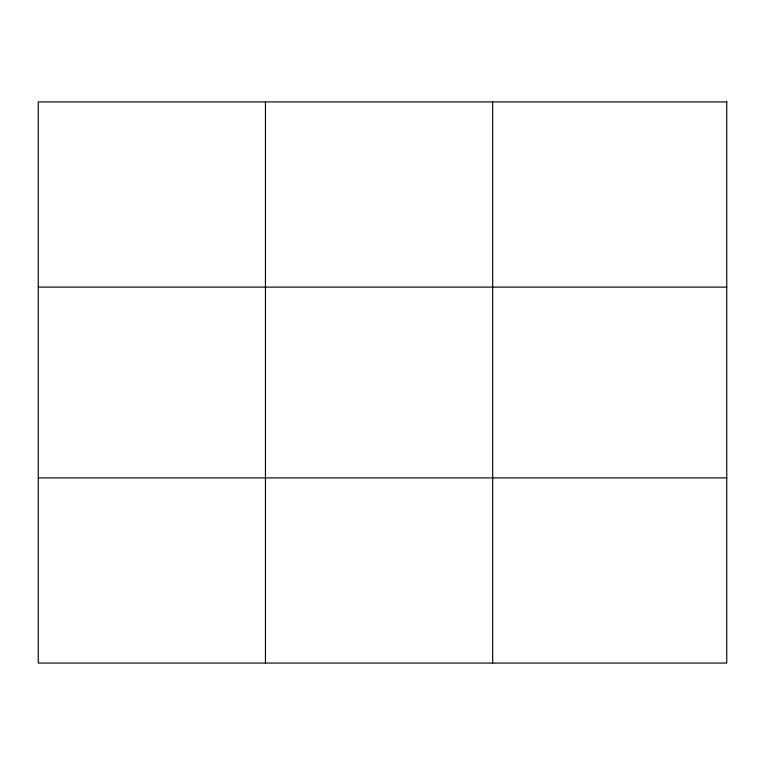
<?xml version="1.0" encoding="UTF-8"?>
<svg xmlns="http://www.w3.org/2000/svg" width="765" height="765" viewBox="0 0 765 765"><rect width="100%" height="100%" fill="white"/><g stroke="black" fill="none" stroke-linecap="round" stroke-linejoin="round"><path stroke-width="1.15" d="M265.455 663.054L265.455 101.946M492.66 663.054L492.66 101.946M38.25 287.114L726.75 287.114M38.25 477.886L726.75 477.886M726.75 101.946L726.75 663.054L38.25 663.054L38.25 101.946L726.75 101.946"/></g></svg>
